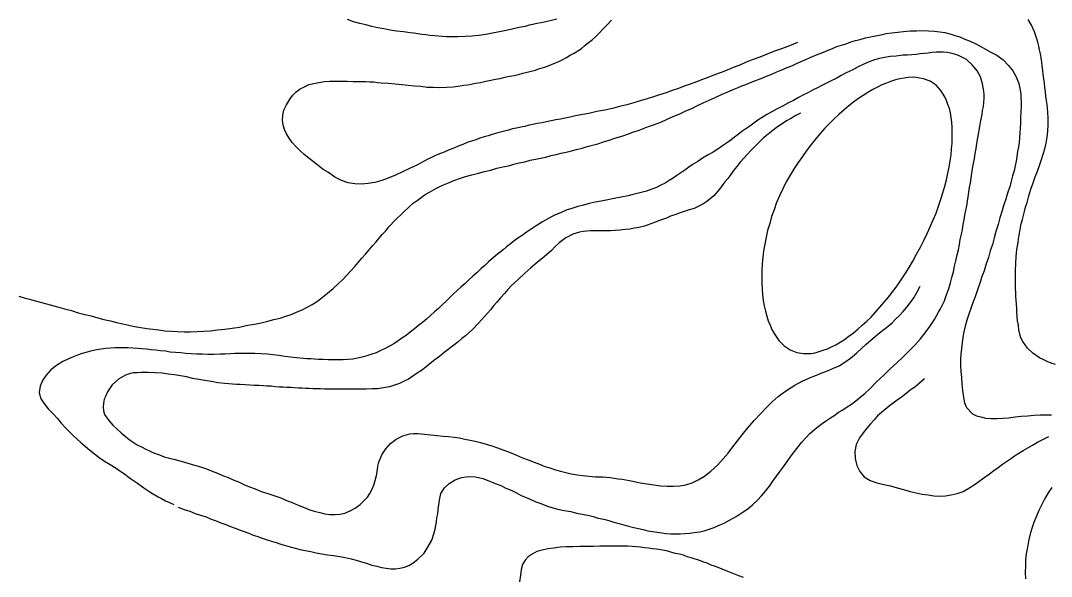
# Model space of a CAD drawing. Header units: inches. Extents: x 401374 to 405300, y 6332180 to 6336621.
# Drawn here: x 403192.5 to 403478.2, y 6335243.8 to 6335397.8 of the extents above; entities that cross this region are included whole.
import ezdxf

# ---------------------------------------------------------------- set-up
doc = ezdxf.new("R2010")
doc.units = ezdxf.units.IN
doc.header["$MEASUREMENT"] = 0

msp = doc.modelspace()

# ---------------------------------------------------------------- linework, layer by layer
for points in [[(403407.8, 6335391.7), (403405.6, 6335390.8), (403403.4, 6335390), (403401.4, 6335389.3), (403399.4, 6335388.5), (403397.4, 6335387.7), (403395.5, 6335387), (403393.6, 6335386.3), (403391.8, 6335385.5), (403390, 6335384.8), (403388.3, 6335384.1), (403386.6, 6335383.4), (403384.8, 6335382.8), (403383.2, 6335382.1), (403381.5, 6335381.5), (403379.8, 6335380.8), (403378.1, 6335380.2), (403376.4, 6335379.6), (403374.8, 6335379), (403373.1, 6335378.4), (403371.4, 6335377.8), (403369.6, 6335377.2), (403367.9, 6335376.7), (403366.1, 6335376.1), (403364.2, 6335375.6), (403362.4, 6335375), (403360.5, 6335374.5), (403358.5, 6335374), (403356.5, 6335373.5), (403354.4, 6335373), (403352.2, 6335372.6), (403350, 6335372.1), (403347.8, 6335371.7), (403346.3, 6335371.4), (403344.8, 6335371.1), (403343.4, 6335370.8), (403342.1, 6335370.5), (403340.8, 6335370.3), (403339.5, 6335370), (403338.2, 6335369.8), (403337, 6335369.5), (403335.7, 6335369.3), (403334.5, 6335369), (403333.4, 6335368.8), (403332.2, 6335368.5), (403331.1, 6335368.3), (403329.9, 6335368), (403328.8, 6335367.8), (403327.7, 6335367.5), (403326.6, 6335367.2), (403325.5, 6335366.9), (403324.4, 6335366.6), (403323.2, 6335366.3), (403322.1, 6335365.9), (403321, 6335365.6), (403319.8, 6335365.2), (403318.7, 6335364.8), (403317.5, 6335364.4), (403316.3, 6335364), (403315.1, 6335363.5), (403313.8, 6335363), (403312.6, 6335362.5), (403311.3, 6335362), (403309.9, 6335361.4), (403308.6, 6335360.9), (403307.5, 6335360.4), (403306.4, 6335359.9), (403305.4, 6335359.4), (403304.3, 6335358.9), (403303.3, 6335358.3), (403302.3, 6335357.8), (403301.3, 6335357.3), (403300.3, 6335356.8), (403298.3, 6335355.9), (403296.4, 6335355), (403294.4, 6335354.2), (403292.6, 6335353.5), (403290.7, 6335353), (403288.8, 6335352.7), (403287, 6335352.5), (403285.1, 6335352.6), (403283.3, 6335352.9), (403281.4, 6335353.5), (403279.6, 6335354.4), (403277.8, 6335355.7), (403276.4, 6335356.6), (403275, 6335357.7), (403273.7, 6335358.7), (403272.4, 6335359.7), (403271.1, 6335360.7), (403269.9, 6335361.8), (403268.8, 6335362.9), (403267.8, 6335364), (403266.9, 6335365.2), (403266.2, 6335366.4), (403265.6, 6335367.6), (403265.3, 6335368.9), (403265.1, 6335370.2), (403265.2, 6335371.6), (403265.5, 6335373), (403266.2, 6335374.5), (403267, 6335375.9), (403267.9, 6335377.1), (403268.9, 6335378.1), (403270, 6335378.9), (403271.2, 6335379.5), (403272.4, 6335380.1), (403273.8, 6335380.4), (403275.2, 6335380.7), (403276.7, 6335380.9), (403278.2, 6335381), (403279.8, 6335381), (403281.4, 6335381), (403283, 6335381), (403284.7, 6335380.9), (403286.4, 6335380.9), (403288.2, 6335380.9), (403289.3, 6335380.8), (403290.4, 6335380.8), (403291.4, 6335380.7), (403292.4, 6335380.6), (403294.4, 6335380.5), (403296.3, 6335380.3), (403298.2, 6335380.1), (403299.9, 6335379.9), (403301.7, 6335379.7), (403303.4, 6335379.6), (403305.2, 6335379.4), (403306.9, 6335379.4), (403308.7, 6335379.3), (403310.5, 6335379.4), (403312.4, 6335379.5), (403314.3, 6335379.7), (403315.3, 6335379.9), (403316.4, 6335380), (403317.4, 6335380.2), (403318.6, 6335380.5), (403320, 6335380.7), (403321.4, 6335381), (403322.8, 6335381.3), (403324.1, 6335381.6), (403325.4, 6335381.8), (403326.7, 6335382.1), (403328, 6335382.4), (403329.3, 6335382.6), (403330.5, 6335382.9), (403331.7, 6335383.2), (403332.9, 6335383.5), (403334, 6335383.8), (403335.2, 6335384.1), (403336.3, 6335384.5), (403337.4, 6335384.8), (403338.5, 6335385.2), (403339.6, 6335385.6), (403340.7, 6335386.1), (403341.7, 6335386.5), (403342.8, 6335387), (403343.8, 6335387.6), (403344.8, 6335388.2), (403345.9, 6335388.8), (403346.9, 6335389.4), (403347.9, 6335390.1), (403348.9, 6335390.9), (403349.9, 6335391.7), (403350.9, 6335392.5), (403351.9, 6335393.4), (403352.9, 6335394.4), (403353.9, 6335395.4), (403355, 6335396.5), (403356.3, 6335397.9)], [(403341.1, 6335398.2), (403339.6, 6335397.8), (403338.1, 6335397.5), (403336.8, 6335397.2), (403335.6, 6335397), (403334.5, 6335396.7), (403333.4, 6335396.5), (403332.3, 6335396.2), (403331.2, 6335396), (403330.2, 6335395.8), (403329.1, 6335395.5), (403327.1, 6335395.1), (403325.2, 6335394.7), (403323.3, 6335394.3), (403321.4, 6335394), (403319.5, 6335393.7), (403317.6, 6335393.5), (403315.7, 6335393.4), (403313.7, 6335393.3), (403312.6, 6335393.3), (403311.6, 6335393.3), (403310.5, 6335393.3), (403309.4, 6335393.4), (403308.3, 6335393.5), (403307.2, 6335393.6), (403306, 6335393.7), (403304.8, 6335393.9), (403303.7, 6335394), (403302.6, 6335394.1), (403301.5, 6335394.3), (403300.5, 6335394.4), (403298.6, 6335394.7), (403296.7, 6335394.9), (403294.9, 6335395.2), (403293.2, 6335395.5), (403291.5, 6335395.8), (403289.8, 6335396.2), (403288.2, 6335396.6), (403286.5, 6335397), (403284.8, 6335397.5), (403283.1, 6335398.1)], [(403479.3, 6335302.5), (403478.1, 6335302.9), (403477, 6335303.4), (403475.9, 6335303.9), (403474.9, 6335304.4), (403473, 6335305.7), (403471.5, 6335307.1), (403470.2, 6335308.9), (403469.7, 6335309.9), (403469.4, 6335310.9), (403469.1, 6335312.1), (403469, 6335313.4), (403468.8, 6335314.6), (403468.7, 6335315.8), (403468.6, 6335317), (403468.6, 6335318.1), (403468.5, 6335319.3), (403468.4, 6335320.4), (403468.3, 6335321.4), (403468.3, 6335322.5), (403468.2, 6335323.5), (403468.2, 6335324.6), (403468.2, 6335325.6), (403468.2, 6335326.6), (403468.2, 6335328.5), (403468.3, 6335330.5), (403468.4, 6335332.4), (403468.6, 6335334.4), (403468.9, 6335336.3), (403469, 6335337.3), (403469.2, 6335338.4), (403469.4, 6335339.4), (403469.6, 6335340.5), (403469.8, 6335341.5), (403470.1, 6335342.7), (403470.4, 6335343.8), (403470.7, 6335344.9), (403471, 6335346.1), (403471.4, 6335347.4), (403471.9, 6335349.3), (403472.5, 6335351.1), (403473.1, 6335352.9), (403473.7, 6335354.5), (403474.3, 6335356.1), (403474.9, 6335357.7), (403475.4, 6335359.3), (403475.9, 6335360.8), (403476.3, 6335362.3), (403476.7, 6335363.9), (403477, 6335365.5), (403477.2, 6335367.2), (403477.3, 6335368.9), (403477.3, 6335370.7), (403477.2, 6335372.5), (403477.1, 6335373.5), (403477, 6335374.6), (403476.8, 6335375.7), (403476.6, 6335376.9), (403476.5, 6335378.1), (403476.3, 6335379.3), (403476.2, 6335380.5), (403476.1, 6335381.7), (403475.9, 6335382.9), (403475.8, 6335384), (403475.6, 6335385.2), (403475.5, 6335386.3), (403475.3, 6335387.5), (403475.1, 6335388.6), (403474.9, 6335389.7), (403474.7, 6335390.7), (403474.4, 6335391.8), (403474.1, 6335392.8), (403473.5, 6335394.7), (403472.6, 6335396.5), (403471.7, 6335398.1)], [(403192, 6335321.5), (403193.5, 6335321), (403195, 6335320.6), (403196.6, 6335320.2), (403198.7, 6335319.6), (403200.7, 6335319.1), (403202.7, 6335318.5), (403204.7, 6335318), (403206.6, 6335317.5), (403208.5, 6335316.9), (403210.3, 6335316.4), (403212.1, 6335316), (403213.9, 6335315.5), (403215.6, 6335315), (403217.4, 6335314.6), (403219.1, 6335314.2), (403220.8, 6335313.8), (403222.5, 6335313.4), (403224.1, 6335313.1), (403225.8, 6335312.8), (403227.5, 6335312.5), (403229.2, 6335312.3), (403230.8, 6335312.1), (403232.5, 6335311.9), (403234.3, 6335311.8), (403236, 6335311.7), (403237.8, 6335311.6), (403239.6, 6335311.6), (403241.4, 6335311.7), (403243.2, 6335311.8), (403245.1, 6335311.9), (403247.1, 6335312.1), (403249.1, 6335312.3), (403251.1, 6335312.6), (403253.2, 6335312.9), (403255.4, 6335313.4), (403257.3, 6335313.7), (403259.2, 6335314.1), (403261, 6335314.5), (403262.7, 6335315), (403264.4, 6335315.4), (403266, 6335315.9), (403267.5, 6335316.4), (403269, 6335317), (403270.5, 6335317.7), (403271.9, 6335318.4), (403273.3, 6335319.2), (403274.8, 6335320.1), (403276.2, 6335321.2), (403277.6, 6335322.3), (403279.1, 6335323.6), (403280.6, 6335325), (403281.8, 6335326.1), (403282.9, 6335327.3), (403284, 6335328.5), (403285.1, 6335329.7), (403286.1, 6335330.8), (403287.1, 6335332), (403288.1, 6335333.1), (403289.1, 6335334.3), (403290, 6335335.4), (403291, 6335336.5), (403291.9, 6335337.5), (403292.8, 6335338.6), (403293.7, 6335339.6), (403294.6, 6335340.7), (403296.4, 6335342.6), (403298.3, 6335344.5), (403300.3, 6335346.3), (403301.3, 6335347.2), (403302.4, 6335348), (403303.5, 6335348.8), (403304.6, 6335349.6), (403305.8, 6335350.3), (403307.1, 6335351), (403308.3, 6335351.7), (403309.7, 6335352.3), (403311.1, 6335352.9), (403312.6, 6335353.5), (403314.1, 6335354.1), (403315.8, 6335354.6), (403317.6, 6335355.1), (403319.4, 6335355.5), (403321.1, 6335356), (403322.8, 6335356.4), (403324.5, 6335356.9), (403326.1, 6335357.3), (403327.7, 6335357.6), (403329.2, 6335358), (403330.7, 6335358.4), (403332.2, 6335358.7), (403333.7, 6335359.1), (403335.2, 6335359.4), (403336.6, 6335359.7), (403338.1, 6335360), (403339.5, 6335360.4), (403340.9, 6335360.7), (403342.3, 6335361.1), (403343.7, 6335361.4), (403345.2, 6335361.7), (403346.6, 6335362.1), (403348.1, 6335362.5), (403349.5, 6335362.9), (403351, 6335363.3), (403352.5, 6335363.7), (403354, 6335364.2), (403355.6, 6335364.7), (403357.2, 6335365.2), (403358.8, 6335365.7), (403360.5, 6335366.3), (403362.2, 6335366.9), (403363.9, 6335367.5), (403365.8, 6335368.2), (403366.8, 6335368.6), (403367.9, 6335368.9), (403369.9, 6335369.7), (403371.7, 6335370.5), (403373.5, 6335371.3), (403375.2, 6335372), (403376.9, 6335372.8), (403378.5, 6335373.5), (403380.1, 6335374.3), (403381.7, 6335375), (403383.3, 6335375.8), (403385, 6335376.5), (403386.7, 6335377.3), (403388.5, 6335378.1), (403390.4, 6335378.9), (403391.4, 6335379.3), (403392.4, 6335379.7), (403393.5, 6335380.1), (403394.6, 6335380.6), (403396.2, 6335381.2), (403397.7, 6335381.8), (403399.2, 6335382.4), (403400.7, 6335383), (403402.1, 6335383.6), (403403.5, 6335384.2), (403404.9, 6335384.8), (403406.2, 6335385.3), (403407.5, 6335385.9), (403408.8, 6335386.5), (403410.1, 6335387), (403411.3, 6335387.6), (403412.6, 6335388.1), (403413.8, 6335388.6), (403415, 6335389.1), (403416.3, 6335389.6), (403417.5, 6335390.1), (403418.7, 6335390.6), (403420, 6335391), (403421.3, 6335391.4), (403422.6, 6335391.9), (403423.9, 6335392.3), (403425.2, 6335392.6), (403426.6, 6335393), (403428, 6335393.3), (403429.4, 6335393.6), (403430.9, 6335393.9), (403432.4, 6335394.2), (403433.9, 6335394.4), (403435.6, 6335394.6), (403437.2, 6335394.8), (403439, 6335395), (403440.8, 6335395), (403442.5, 6335395.1), (403444.1, 6335395), (403445.7, 6335394.9), (403447.2, 6335394.7), (403448.6, 6335394.5), (403450, 6335394.1), (403451.4, 6335393.7), (403452.8, 6335393.3), (403454.2, 6335392.7), (403455.6, 6335392.1), (403457, 6335391.5), (403458.4, 6335390.7), (403459.9, 6335389.9), (403461.4, 6335389.1), (403463, 6335388.2), (403464.8, 6335386.9), (403466.3, 6335385.4), (403467.5, 6335383.9), (403468.4, 6335382.2), (403469.1, 6335380.4), (403469.5, 6335378.5), (403469.7, 6335377.5), (403469.7, 6335376.4), (403469.8, 6335375.3), (403469.8, 6335374.2), (403469.7, 6335372.5), (403469.6, 6335370.9), (403469.6, 6335369.4), (403469.5, 6335368), (403469.4, 6335366.7), (403469.3, 6335365.3), (403469.2, 6335364), (403469, 6335362.8), (403468.8, 6335361.5), (403468.6, 6335360.2), (403468.4, 6335358.9), (403468.1, 6335357.6), (403467.8, 6335356.2), (403467.4, 6335354.8), (403467, 6335353.3), (403466.6, 6335351.8), (403466.2, 6335350.6), (403465.8, 6335349.4), (403465.5, 6335348.3), (403465.2, 6335347.3), (403464.8, 6335346.2), (403464.5, 6335345.2), (403463.9, 6335343.2), (403463.4, 6335341.3), (403462.8, 6335339.4), (403462.3, 6335337.6), (403461.8, 6335335.8), (403461.2, 6335334), (403460.7, 6335332.2), (403460.1, 6335330.4), (403459.5, 6335328.5), (403458.8, 6335326.6), (403458.5, 6335325.6), (403458.1, 6335324.5), (403457.8, 6335323.5), (403457.4, 6335322.4), (403457, 6335321.3), (403456.6, 6335320.2), (403455.9, 6335318.3), (403455.3, 6335316.5), (403454.7, 6335314.8), (403454.3, 6335313.2), (403453.9, 6335311.6), (403453.6, 6335310.1), (403453.4, 6335308.5), (403453.2, 6335307), (403453.1, 6335305.4), (403453, 6335303.9), (403453, 6335302.3), (403453.1, 6335300.6), (403453.2, 6335298.9), (403453.3, 6335297.2), (403453.5, 6335295.3), (403453.8, 6335293.4), (403454.1, 6335291.9), (403454.6, 6335290.6), (403456.3, 6335288.9), (403457.4, 6335288.3), (403458.6, 6335288), (403460, 6335287.7), (403461.5, 6335287.6), (403463, 6335287.6), (403464.7, 6335287.7), (403466.4, 6335287.8), (403468.1, 6335288), (403469.8, 6335288.2), (403471.6, 6335288.3), (403473.3, 6335288.5), (403475, 6335288.6), (403476.1, 6335288.6), (403477.1, 6335288.6), (403478.2, 6335288.6)], [(403236.2, 6335263), (403237.8, 6335262.4), (403239.4, 6335261.9), (403240.9, 6335261.3), (403242.4, 6335260.8), (403243.9, 6335260.3), (403245.3, 6335259.7), (403246.7, 6335259.2), (403248, 6335258.7), (403249.4, 6335258.2), (403250.7, 6335257.7), (403252, 6335257.2), (403253.2, 6335256.7), (403254.5, 6335256.3), (403255.8, 6335255.8), (403257, 6335255.3), (403258.3, 6335254.9), (403259.5, 6335254.4), (403260.8, 6335254), (403262, 6335253.6), (403263.3, 6335253.2), (403264.6, 6335252.8), (403265.9, 6335252.4), (403267.2, 6335252), (403268.6, 6335251.7), (403270, 6335251.3), (403271.4, 6335251), (403272.9, 6335250.7), (403274.4, 6335250.4), (403276, 6335250.1), (403277.6, 6335249.8), (403279.2, 6335249.6), (403281, 6335249.4), (403282.5, 6335249.1), (403284.1, 6335248.7), (403285.5, 6335248.3), (403287, 6335247.9), (403288.4, 6335247.5), (403289.8, 6335247), (403291.2, 6335246.7), (403292.5, 6335246.3), (403293.8, 6335246.1), (403295.1, 6335245.9), (403296.4, 6335245.9), (403297.6, 6335246.1), (403298.9, 6335246.4), (403300.1, 6335246.9), (403301.3, 6335247.6), (403302.6, 6335248.6), (403304.3, 6335250.3), (403305.5, 6335252.1), (403306.5, 6335253.9), (403307.1, 6335255.9), (403307.4, 6335256.9), (403307.6, 6335257.9), (403307.8, 6335259), (403307.9, 6335260.1), (403308.1, 6335261.2), (403308.2, 6335262.4), (403308.4, 6335263.7), (403308.6, 6335265), (403309, 6335266.8), (403310, 6335268.4), (403311.3, 6335269.6), (403312.9, 6335270.6), (403314.7, 6335271.2), (403316.6, 6335271.5), (403318.6, 6335271.4), (403320.6, 6335271), (403322.3, 6335270.3), (403324, 6335269.6), (403325.6, 6335269), (403327, 6335268.3), (403328.5, 6335267.7), (403329.9, 6335267), (403331.2, 6335266.3), (403332.6, 6335265.7), (403333.9, 6335265.1), (403335.3, 6335264.5), (403336.7, 6335264), (403338.2, 6335263.4), (403339.7, 6335262.9), (403341.3, 6335262.5), (403343.1, 6335262.1), (403345, 6335261.8), (403346.6, 6335261.4), (403348.1, 6335261.1), (403349.7, 6335260.8), (403351.2, 6335260.4), (403352.6, 6335260), (403354.1, 6335259.7), (403355.5, 6335259.3), (403356.9, 6335258.9), (403358.3, 6335258.5), (403359.7, 6335258.1), (403361, 6335257.8), (403362.4, 6335257.4), (403363.7, 6335257.1), (403365, 6335256.8), (403366.3, 6335256.5), (403367.6, 6335256.3), (403368.9, 6335256.1), (403370.2, 6335255.9), (403371.4, 6335255.7), (403372.7, 6335255.6), (403374, 6335255.6), (403375.3, 6335255.6), (403376.6, 6335255.7), (403377.9, 6335255.8), (403379.2, 6335256), (403380.6, 6335256.2), (403381.9, 6335256.5), (403383.3, 6335256.9), (403384.7, 6335257.4), (403386.1, 6335258), (403387.5, 6335258.6), (403389, 6335259.4), (403390.8, 6335260.4), (403392.5, 6335261.5), (403394, 6335262.6), (403395.4, 6335263.8), (403396.7, 6335265), (403397.8, 6335266.2), (403398.9, 6335267.5), (403400, 6335268.8), (403401, 6335270.2), (403402, 6335271.6), (403403, 6335273), (403404.1, 6335274.5), (403405.2, 6335276), (403406.3, 6335277.6), (403407.6, 6335279.3), (403409, 6335281), (403410.1, 6335282.2), (403411.2, 6335283.4), (403412.4, 6335284.4), (403413.5, 6335285.4), (403414.6, 6335286.2), (403415.8, 6335287), (403416.9, 6335287.8), (403418.1, 6335288.5), (403419.2, 6335289.3), (403420.4, 6335290), (403421.6, 6335290.8), (403422.8, 6335291.6), (403424, 6335292.5), (403425.2, 6335293.5), (403426.5, 6335294.5), (403427.8, 6335295.8), (403429.7, 6335297.7), (403431.7, 6335299.6), (403433.5, 6335301.3), (403435.3, 6335303), (403437.1, 6335304.7), (403438.7, 6335306.3), (403440.3, 6335307.9), (403441.8, 6335309.6), (403443.2, 6335311.3), (403444.5, 6335313.1), (403445.8, 6335315), (403446.9, 6335317), (403447.4, 6335318), (403448, 6335319.1), (403448.5, 6335320.2), (403448.9, 6335321.4), (403449.4, 6335322.6), (403449.8, 6335323.9), (403450.2, 6335325.2), (403450.6, 6335326.6), (403451, 6335328.2), (403451.3, 6335329.8), (403451.7, 6335331.3), (403452, 6335332.9), (403452.4, 6335334.3), (403452.7, 6335335.8), (403452.9, 6335337.2), (403453.2, 6335338.6), (403453.5, 6335339.9), (403453.7, 6335341.3), (403454, 6335342.6), (403454.2, 6335343.9), (403454.4, 6335345.2), (403454.7, 6335346.5), (403454.9, 6335347.8), (403455.1, 6335349), (403455.3, 6335350.3), (403455.5, 6335351.6), (403455.7, 6335352.9), (403455.9, 6335354.2), (403456.1, 6335355.5), (403456.3, 6335356.8), (403456.6, 6335358.2), (403456.8, 6335359.6), (403457, 6335361), (403457.3, 6335362.4), (403457.5, 6335363.8), (403457.8, 6335365.3), (403458, 6335366.9), (403458.3, 6335368.5), (403458.6, 6335370.1), (403459, 6335371.8), (403459.1, 6335372.9), (403459.3, 6335374), (403459.4, 6335375.1), (403459.5, 6335376.2), (403459.5, 6335377.3), (403459.4, 6335378.3), (403459.1, 6335380.3), (403458.5, 6335382.2), (403457.6, 6335383.9), (403456.3, 6335385.5), (403454.6, 6335387), (403453.5, 6335387.6), (403452.4, 6335388.1), (403451.3, 6335388.5), (403450.3, 6335388.8), (403449.3, 6335389), (403448.2, 6335389.1), (403447.2, 6335389.1), (403446.2, 6335389.1), (403445.1, 6335389), (403444, 6335388.8), (403442.9, 6335388.7), (403441.8, 6335388.6), (403440.7, 6335388.4), (403439.5, 6335388.3), (403438.2, 6335388.2), (403437, 6335388.2), (403435.1, 6335388), (403433.5, 6335387.9), (403431.9, 6335387.6), (403430.5, 6335387.3), (403429.1, 6335386.9), (403427.7, 6335386.4), (403426.2, 6335385.7), (403424.6, 6335385), (403422.9, 6335384.1), (403421.3, 6335383.3), (403419.9, 6335382.6), (403418.5, 6335381.8), (403417.1, 6335381.1), (403415.8, 6335380.5), (403414.5, 6335379.8), (403413.3, 6335379.2), (403412, 6335378.5), (403410.7, 6335377.8), (403409.5, 6335377.2), (403408.1, 6335376.5), (403406.7, 6335375.7), (403405.3, 6335375), (403403.8, 6335374.2), (403402.2, 6335373.4), (403400.7, 6335372.5), (403399.3, 6335371.8), (403398, 6335371), (403396.8, 6335370.2), (403395.7, 6335369.4), (403394.6, 6335368.6), (403393.5, 6335367.8), (403392.4, 6335367.1), (403391.4, 6335366.3), (403390.3, 6335365.5), (403389.3, 6335364.7), (403388.1, 6335363.9), (403387, 6335363.1), (403385.7, 6335362.2), (403384.4, 6335361.4), (403383, 6335360.6), (403381.5, 6335359.7), (403380.2, 6335358.8), (403378.9, 6335358), (403377.7, 6335357.2), (403376.6, 6335356.4), (403375.5, 6335355.6), (403374.4, 6335354.9), (403373.3, 6335354.2), (403372.2, 6335353.5), (403371.1, 6335352.8), (403369.9, 6335352.2), (403368.7, 6335351.6), (403367.4, 6335351.1), (403366, 6335350.6), (403364.5, 6335350.2), (403363, 6335349.8), (403361.9, 6335349.5), (403360.9, 6335349.3), (403358.9, 6335348.9), (403357, 6335348.5), (403355.2, 6335348.2), (403353.4, 6335347.8), (403351.7, 6335347.5), (403350.1, 6335347.1), (403348.5, 6335346.7), (403346.9, 6335346.3), (403345.3, 6335345.8), (403343.7, 6335345.3), (403342.1, 6335344.6), (403340.5, 6335343.9), (403338.8, 6335343), (403337.1, 6335342.1), (403335.4, 6335341), (403334, 6335340), (403332.7, 6335339.2), (403331.5, 6335338.3), (403330.3, 6335337.5), (403329.2, 6335336.7), (403328.2, 6335335.9), (403327.2, 6335335.1), (403326.2, 6335334.3), (403324.2, 6335332.7), (403322.2, 6335331), (403321.2, 6335330), (403320.1, 6335329.1), (403319, 6335328), (403317.8, 6335327), (403316.7, 6335326), (403315.7, 6335325), (403314.6, 6335324.1), (403313.6, 6335323.1), (403312.5, 6335322.1), (403311.5, 6335321.1), (403310.4, 6335320.1), (403309.3, 6335319.1), (403308.3, 6335318.1), (403307.2, 6335317.1), (403306.1, 6335316.1), (403305, 6335315.1), (403303.9, 6335314.2), (403302.8, 6335313.3), (403301.7, 6335312.4), (403300.5, 6335311.5), (403299.4, 6335310.6), (403298.2, 6335309.8), (403297.1, 6335309.1), (403295.9, 6335308.3), (403294.7, 6335307.6), (403293.5, 6335307), (403292.3, 6335306.4), (403291, 6335305.8), (403289.8, 6335305.4), (403288.5, 6335304.9), (403287.2, 6335304.6), (403285.9, 6335304.3), (403284.6, 6335304), (403283.3, 6335303.9), (403281.9, 6335303.8), (403280.6, 6335303.8), (403279.1, 6335303.8), (403277.7, 6335303.8), (403276.4, 6335303.9), (403275.1, 6335303.9), (403274, 6335304), (403272.9, 6335304.1), (403271.8, 6335304.1), (403270.9, 6335304.2), (403269, 6335304.4), (403267.3, 6335304.6), (403265.7, 6335304.8), (403264.1, 6335305), (403262.5, 6335305.2), (403260.9, 6335305.4), (403259.2, 6335305.5), (403257.4, 6335305.6), (403256.4, 6335305.6), (403255.4, 6335305.6), (403254.3, 6335305.6), (403253.1, 6335305.6), (403251.9, 6335305.6), (403250.6, 6335305.5), (403249.2, 6335305.4), (403247.8, 6335305.4), (403246.1, 6335305.3), (403244.4, 6335305.3), (403242.9, 6335305.4), (403241.3, 6335305.4), (403239.8, 6335305.5), (403238.3, 6335305.6), (403236.9, 6335305.8), (403235.4, 6335305.9), (403234, 6335306), (403232.7, 6335306.2), (403231.3, 6335306.3), (403230, 6335306.5), (403228.7, 6335306.6), (403227.4, 6335306.8), (403226.1, 6335306.9), (403224.9, 6335307), (403223.6, 6335307.1), (403222.3, 6335307.2), (403221.1, 6335307.2), (403219.9, 6335307.2), (403218.6, 6335307.2), (403217.4, 6335307.1), (403216.1, 6335307), (403214.8, 6335306.8), (403213.6, 6335306.6), (403212.3, 6335306.3), (403211, 6335306), (403209.6, 6335305.6), (403208.3, 6335305.1), (403206.9, 6335304.6), (403205.6, 6335304), (403204.2, 6335303.4), (403202.5, 6335302.3), (403200.9, 6335301.1), (403199.6, 6335299.6), (403198.6, 6335298.1), (403197.9, 6335296.5), (403197.7, 6335294.8), (403198, 6335293.2), (403199, 6335291.8), (403200.2, 6335290.3), (403201.5, 6335288.9), (403202.7, 6335287.6), (403203.8, 6335286.3), (403204.9, 6335285.1), (403206, 6335284), (403207.1, 6335282.9), (403208.2, 6335281.9), (403209.3, 6335280.8), (403210.5, 6335279.8), (403211.7, 6335278.8), (403213, 6335277.8), (403214.3, 6335276.8), (403215.8, 6335275.8), (403217.3, 6335274.8), (403219, 6335273.8), (403220, 6335273.1), (403221, 6335272.4), (403223, 6335271), (403224.9, 6335269.7), (403226.7, 6335268.4), (403228.6, 6335267.1), (403230.6, 6335265.9), (403231.6, 6335265.4), (403232.7, 6335264.8), (403233.8, 6335264.3), (403235, 6335263.8)], [(403444.6, 6335381), (403442.7, 6335381.7), (403441.7, 6335381.9), (403440.7, 6335382), (403439.6, 6335382.1), (403438.5, 6335382), (403437.4, 6335381.9), (403436.2, 6335381.7), (403435, 6335381.4), (403433.8, 6335381), (403432.5, 6335380.5), (403431.2, 6335380), (403430, 6335379.4), (403428.7, 6335378.7), (403427.3, 6335377.9), (403426, 6335377.1), (403424.7, 6335376.2), (403423.3, 6335375.2), (403422, 6335374.2), (403420.7, 6335373.1), (403419.3, 6335371.9), (403418, 6335370.6), (403416.7, 6335369.3), (403415.4, 6335368), (403414.1, 6335366.5), (403412.8, 6335365), (403411.6, 6335363.5), (403410.4, 6335361.9), (403409.2, 6335360.2), (403408, 6335358.5), (403406.9, 6335356.8), (403405.8, 6335355), (403404.7, 6335353.1), (403403.7, 6335351.2), (403402.8, 6335349.3), (403402, 6335347.4), (403401.3, 6335345.4), (403400.6, 6335343.5), (403400.1, 6335341.6), (403399.5, 6335339.7), (403399.1, 6335337.8), (403398.7, 6335335.9), (403398.4, 6335334), (403398.2, 6335332.2), (403398, 6335330.4), (403397.9, 6335328.6), (403397.9, 6335326.8), (403397.9, 6335325.1), (403398, 6335323.5), (403398.1, 6335321.8), (403398.3, 6335320.3), (403398.6, 6335318.8), (403398.9, 6335317.3), (403399.3, 6335315.9), (403399.7, 6335314.6), (403400.2, 6335313.4), (403400.7, 6335312.2), (403401.3, 6335311.1), (403402.6, 6335309.2), (403404.1, 6335307.7), (403405.8, 6335306.6), (403407.6, 6335305.9), (403409.5, 6335305.6), (403410.5, 6335305.6), (403411.6, 6335305.6), (403412.7, 6335305.8), (403413.8, 6335306.1), (403414.9, 6335306.5), (403416.1, 6335306.9), (403417.2, 6335307.4), (403418.4, 6335308), (403419.6, 6335308.7), (403420.8, 6335309.5), (403422, 6335310.4), (403423.3, 6335311.3), (403424.5, 6335312.3), (403425.7, 6335313.4), (403427, 6335314.5), (403428.2, 6335315.7), (403429.4, 6335317), (403430.6, 6335318.4), (403431.8, 6335319.8), (403433, 6335321.2), (403434.2, 6335322.8), (403435.4, 6335324.3), (403436.5, 6335326), (403437.6, 6335327.7), (403438.7, 6335329.4), (403439.8, 6335331.2), (403440.8, 6335333.1), (403441.9, 6335335), (403442.8, 6335336.9), (403443.7, 6335338.8), (403444.6, 6335340.7), (403445.4, 6335342.6), (403446.2, 6335344.5), (403446.9, 6335346.4), (403447.5, 6335348.3), (403448.1, 6335350.1), (403448.6, 6335351.9), (403449.1, 6335353.7), (403449.5, 6335355.5), (403449.8, 6335357.2), (403450.1, 6335359), (403450.4, 6335360.6), (403450.5, 6335362.3), (403450.7, 6335363.8), (403450.7, 6335365.4), (403450.7, 6335366.9), (403450.7, 6335368.3), (403450.6, 6335369.7), (403450.4, 6335371), (403450.2, 6335372.3), (403449.9, 6335373.5), (403449.5, 6335374.6), (403449.1, 6335375.7), (403448.6, 6335376.7), (403447.5, 6335378.4), (403446.2, 6335379.9), (403444.6, 6335381)], [(403408.6, 6335372.2), (403407.3, 6335371.5), (403406.1, 6335370.8), (403404.9, 6335370.1), (403403.9, 6335369.5), (403401.9, 6335368.1), (403400.1, 6335366.7), (403398.3, 6335365.2), (403396.6, 6335363.6), (403394.9, 6335361.8), (403393.9, 6335360.8), (403393, 6335359.8), (403391.9, 6335358.6), (403391, 6335357.4), (403390.1, 6335356.3), (403389.3, 6335355.2), (403388.5, 6335354.1), (403387.7, 6335353.1), (403386.2, 6335351.1), (403384.6, 6335349.3), (403382.7, 6335347.7), (403381.6, 6335347), (403380.5, 6335346.4), (403379.2, 6335345.8), (403377.8, 6335345.4), (403376.4, 6335344.9), (403375, 6335344.5), (403373.8, 6335344), (403372.6, 6335343.6), (403371.5, 6335343.1), (403370.4, 6335342.7), (403369.3, 6335342.3), (403368.2, 6335341.9), (403367.2, 6335341.5), (403366.1, 6335341.1), (403365, 6335340.8), (403363.8, 6335340.5), (403362.6, 6335340.3), (403361.3, 6335340), (403360, 6335339.9), (403358.6, 6335339.8), (403357.3, 6335339.7), (403356, 6335339.6), (403354.9, 6335339.6), (403353.7, 6335339.6), (403352.6, 6335339.6), (403351.5, 6335339.6), (403350.4, 6335339.6), (403349.4, 6335339.5), (403348.4, 6335339.4), (403347.4, 6335339.2), (403345.5, 6335338.6), (403343.6, 6335337.6), (403341.8, 6335336.2), (403340.6, 6335335.1), (403339.6, 6335334.1), (403337.6, 6335332.4), (403335.7, 6335330.8), (403333.9, 6335329.3), (403332.2, 6335327.8), (403330.4, 6335326.1), (403328.5, 6335324.3), (403327.5, 6335323.3), (403326.6, 6335322.2), (403325.5, 6335321), (403324.5, 6335319.8), (403323.6, 6335318.8), (403322.7, 6335317.7), (403321.1, 6335315.8), (403319.4, 6335314), (403317.7, 6335312.2), (403315.8, 6335310.5), (403314.8, 6335309.7), (403313.8, 6335308.8), (403312.6, 6335307.9), (403311.4, 6335307), (403309.9, 6335305.9), (403308.6, 6335304.8), (403307.3, 6335303.8), (403306, 6335302.8), (403304.8, 6335301.8), (403303.6, 6335300.9), (403302.4, 6335300.1), (403301.2, 6335299.3), (403300, 6335298.5), (403298.8, 6335297.9), (403297.5, 6335297.3), (403296.1, 6335296.8), (403294.7, 6335296.4), (403293.1, 6335296.1), (403291.5, 6335295.8), (403289.8, 6335295.8), (403288.4, 6335295.7), (403287.1, 6335295.7), (403285.8, 6335295.7), (403284.6, 6335295.7), (403283.4, 6335295.7), (403282.2, 6335295.7), (403281.1, 6335295.7), (403279.9, 6335295.7), (403278.8, 6335295.7), (403277.8, 6335295.7), (403276.7, 6335295.7), (403275.6, 6335295.8), (403274.6, 6335295.8), (403273.6, 6335295.8), (403272.5, 6335295.9), (403271.5, 6335295.9), (403270.5, 6335296), (403269.5, 6335296), (403268.4, 6335296.1), (403267.4, 6335296.2), (403266.3, 6335296.2), (403265.3, 6335296.3), (403264.2, 6335296.3), (403263.1, 6335296.4), (403262, 6335296.5), (403260.8, 6335296.5), (403259.7, 6335296.6), (403258.5, 6335296.7), (403257.2, 6335296.7), (403256, 6335296.8), (403254.7, 6335296.9), (403253.4, 6335297), (403252.3, 6335297), (403251.2, 6335297.1), (403250.2, 6335297.2), (403249.1, 6335297.3), (403247.2, 6335297.5), (403245.4, 6335297.8), (403243.6, 6335298.1), (403241.9, 6335298.4), (403240.2, 6335298.7), (403238.5, 6335299.1), (403236.8, 6335299.4), (403235.2, 6335299.7), (403233.4, 6335299.9), (403231.7, 6335300.1), (403229.8, 6335300.2), (403227.9, 6335300.3), (403226.9, 6335300.3), (403225.9, 6335300.3), (403224.8, 6335300.2), (403223.8, 6335300.2), (403222.6, 6335300), (403221.6, 6335299.6), (403219.6, 6335298.5), (403217.9, 6335296.9), (403216.6, 6335295), (403216.1, 6335293.9), (403215.7, 6335292.9), (403215.5, 6335291.8), (403215.4, 6335290.8), (403215.5, 6335289.7), (403215.8, 6335288.7), (403217, 6335287), (403218.1, 6335285.7), (403219.3, 6335284.6), (403220.4, 6335283.6), (403221.5, 6335282.7), (403222.6, 6335281.8), (403223.7, 6335281), (403224.8, 6335280.3), (403226, 6335279.7), (403227.2, 6335279.1), (403228.4, 6335278.5), (403229.6, 6335278), (403231, 6335277.5), (403232.3, 6335277), (403233.8, 6335276.6), (403235.3, 6335276.2), (403237, 6335275.8), (403238.9, 6335275.2), (403240.7, 6335274.7), (403242.4, 6335274.2), (403244, 6335273.6), (403245.6, 6335273), (403247.1, 6335272.4), (403248.5, 6335271.8), (403250, 6335271.2), (403251.4, 6335270.6), (403252.9, 6335270), (403254.4, 6335269.3), (403255.9, 6335268.7), (403257.5, 6335268.1), (403259.2, 6335267.4), (403261, 6335266.8), (403263, 6335266.2), (403264.6, 6335265.6), (403266.2, 6335264.9), (403267.8, 6335264.3), (403269.4, 6335263.6), (403270.9, 6335263), (403272.4, 6335262.4), (403273.9, 6335261.9), (403275.4, 6335261.5), (403276.8, 6335261.2), (403278.2, 6335261), (403279.7, 6335261), (403281, 6335261.1), (403282.4, 6335261.4), (403283.8, 6335262), (403285.2, 6335262.7), (403286.6, 6335263.8), (403287.6, 6335264.8), (403288.6, 6335265.8), (403289.3, 6335266.8), (403289.9, 6335268), (403290.4, 6335269.1), (403290.8, 6335270.4), (403291.1, 6335271.8), (403291.4, 6335273.4), (403291.5, 6335274.4), (403291.8, 6335275.5), (403292.6, 6335277.5), (403293.7, 6335279.2), (403295, 6335280.7), (403296.6, 6335281.9), (403298.4, 6335282.8), (403300.4, 6335283.3), (403301.4, 6335283.4), (403302.6, 6335283.4), (403304.4, 6335283.2), (403306.2, 6335283.1), (403307.9, 6335282.9), (403309.6, 6335282.7), (403311.1, 6335282.6), (403312.7, 6335282.4), (403314.1, 6335282.2), (403315.6, 6335281.9), (403317.1, 6335281.6), (403318.5, 6335281.3), (403320, 6335280.9), (403321.5, 6335280.5), (403323.1, 6335280), (403324.7, 6335279.5), (403326.4, 6335278.8), (403328.2, 6335278.2), (403329.9, 6335277.4), (403331.6, 6335276.7), (403333.2, 6335276.1), (403334.8, 6335275.5), (403336.3, 6335274.9), (403337.8, 6335274.3), (403339.2, 6335273.9), (403340.7, 6335273.4), (403342.1, 6335273), (403343.6, 6335272.6), (403345.1, 6335272.3), (403346.7, 6335272), (403348.3, 6335271.8), (403350, 6335271.6), (403351.8, 6335271.4), (403353.8, 6335271.4), (403354.9, 6335271.3), (403356, 6335271.2), (403357, 6335271.1), (403358.1, 6335270.9), (403359.2, 6335270.8), (403360.2, 6335270.6), (403361.2, 6335270.4), (403362.2, 6335270.2), (403364.2, 6335269.8), (403366.1, 6335269.5), (403368, 6335269.2), (403369.8, 6335268.9), (403371.6, 6335268.8), (403373.4, 6335268.8), (403375.2, 6335268.9), (403376.9, 6335269.2), (403378.6, 6335269.8), (403380.3, 6335270.6), (403382, 6335271.6), (403383.8, 6335273), (403385.6, 6335274.7), (403387.2, 6335276.4), (403388.6, 6335278), (403389.9, 6335279.7), (403391.2, 6335281.4), (403392.5, 6335283.1), (403394, 6335285), (403395.8, 6335287), (403397.5, 6335288.9), (403399.2, 6335290.6), (403400.8, 6335292.2), (403402.4, 6335293.7), (403404.2, 6335295), (403406, 6335296.2), (403407.1, 6335296.8), (403408.1, 6335297.4), (403409.3, 6335298), (403410.6, 6335298.6), (403411.6, 6335299), (403412.6, 6335299.4), (403414.4, 6335300.1), (403416.1, 6335300.8), (403417.8, 6335301.5), (403419.3, 6335302.2), (403420.9, 6335303.2), (403422.5, 6335304.3), (403424.2, 6335305.8), (403425.5, 6335307), (403426.8, 6335308.2), (403428.1, 6335309.3), (403429.3, 6335310.3), (403430.5, 6335311.3), (403431.7, 6335312.2), (403432.9, 6335313.2), (403434, 6335314.1), (403435, 6335315.1), (403436.1, 6335316.1), (403437.1, 6335317.2), (403438.1, 6335318.4), (403439, 6335319.6), (403440, 6335321), (403440.9, 6335322.5), (403441.8, 6335324.2)], [(403443, 6335298.6), (403441.6, 6335297.4), (403440.3, 6335296.3), (403439, 6335295.4), (403437.8, 6335294.4), (403436.6, 6335293.5), (403435.4, 6335292.7), (403434.3, 6335291.8), (403433.2, 6335291), (403432.1, 6335290.1), (403431.1, 6335289.2), (403430, 6335288.3), (403429, 6335287.2), (403428, 6335286.1), (403427, 6335284.9), (403426, 6335283.6), (403425, 6335282.2), (403424.1, 6335280.4), (403423.7, 6335278.4), (403423.8, 6335276.5), (403424.2, 6335274.6), (403425.1, 6335272.9), (403426.3, 6335271.4), (403427.9, 6335270.4), (403429.8, 6335269.8), (403431.7, 6335269.3), (403433.6, 6335268.9), (403435.4, 6335268.4), (403437.2, 6335267.9), (403439, 6335267.4), (403440.7, 6335267), (403442.3, 6335266.6), (403444, 6335266.4), (403445.6, 6335266.2), (403447.2, 6335266.1), (403448.8, 6335266.2), (403450.4, 6335266.4), (403452, 6335266.8), (403453.7, 6335267.4), (403455.3, 6335268.3), (403457, 6335269.4), (403458.4, 6335270.4), (403459.7, 6335271.3), (403461, 6335272.3), (403462.2, 6335273.2), (403463.4, 6335274), (403464.6, 6335274.9), (403465.7, 6335275.7), (403466.8, 6335276.4), (403467.9, 6335277.2), (403469.1, 6335278), (403470.3, 6335278.7), (403471.6, 6335279.5), (403472.9, 6335280.2), (403474.3, 6335281), (403475.8, 6335281.8), (403477.4, 6335282.6)], [(403478.3, 6335268.5), (403477.3, 6335267), (403476.3, 6335265.4), (403475.5, 6335263.8), (403474.7, 6335262.1), (403474, 6335260.5), (403473.3, 6335258.8), (403472.7, 6335257.1), (403472.2, 6335255.3), (403471.8, 6335253.6), (403471.5, 6335251.9), (403471.2, 6335250.1), (403471, 6335248.4), (403471, 6335246.7), (403470.9, 6335245), (403471, 6335243.2)], [(403392.8, 6335243.5), (403391.5, 6335244), (403390.2, 6335244.6), (403388.8, 6335245.1), (403387.6, 6335245.6), (403386.3, 6335246.1), (403385.1, 6335246.6), (403383.9, 6335247), (403382.8, 6335247.5), (403381.6, 6335247.9), (403380.5, 6335248.3), (403379.4, 6335248.6), (403378.3, 6335249), (403377.2, 6335249.3), (403376.2, 6335249.7), (403375.1, 6335250), (403374, 6335250.2), (403373, 6335250.5), (403371.9, 6335250.8), (403370.9, 6335251), (403369.8, 6335251.2), (403368.7, 6335251.4), (403367.6, 6335251.5), (403366.5, 6335251.7), (403365.4, 6335251.8), (403364.3, 6335251.9), (403363.2, 6335252), (403362, 6335252.1), (403360.8, 6335252.2), (403359.6, 6335252.2), (403358.3, 6335252.2), (403357, 6335252.2), (403355.7, 6335252.2), (403354.3, 6335252.2), (403353, 6335252.2), (403351.2, 6335252.1), (403349.3, 6335252.1), (403347.5, 6335252.1), (403345.6, 6335252), (403343.8, 6335252), (403342, 6335251.9), (403340.2, 6335251.7), (403338.6, 6335251.5), (403337, 6335251.1), (403335.6, 6335250.7), (403334.3, 6335250), (403333.2, 6335249.3), (403332.3, 6335248.3), (403331.6, 6335247.1), (403331.2, 6335245.8), (403331, 6335244.2), (403330.8, 6335242.3)]]:
    msp.add_lwpolyline(points)

doc.saveas('drawing.dxf')
